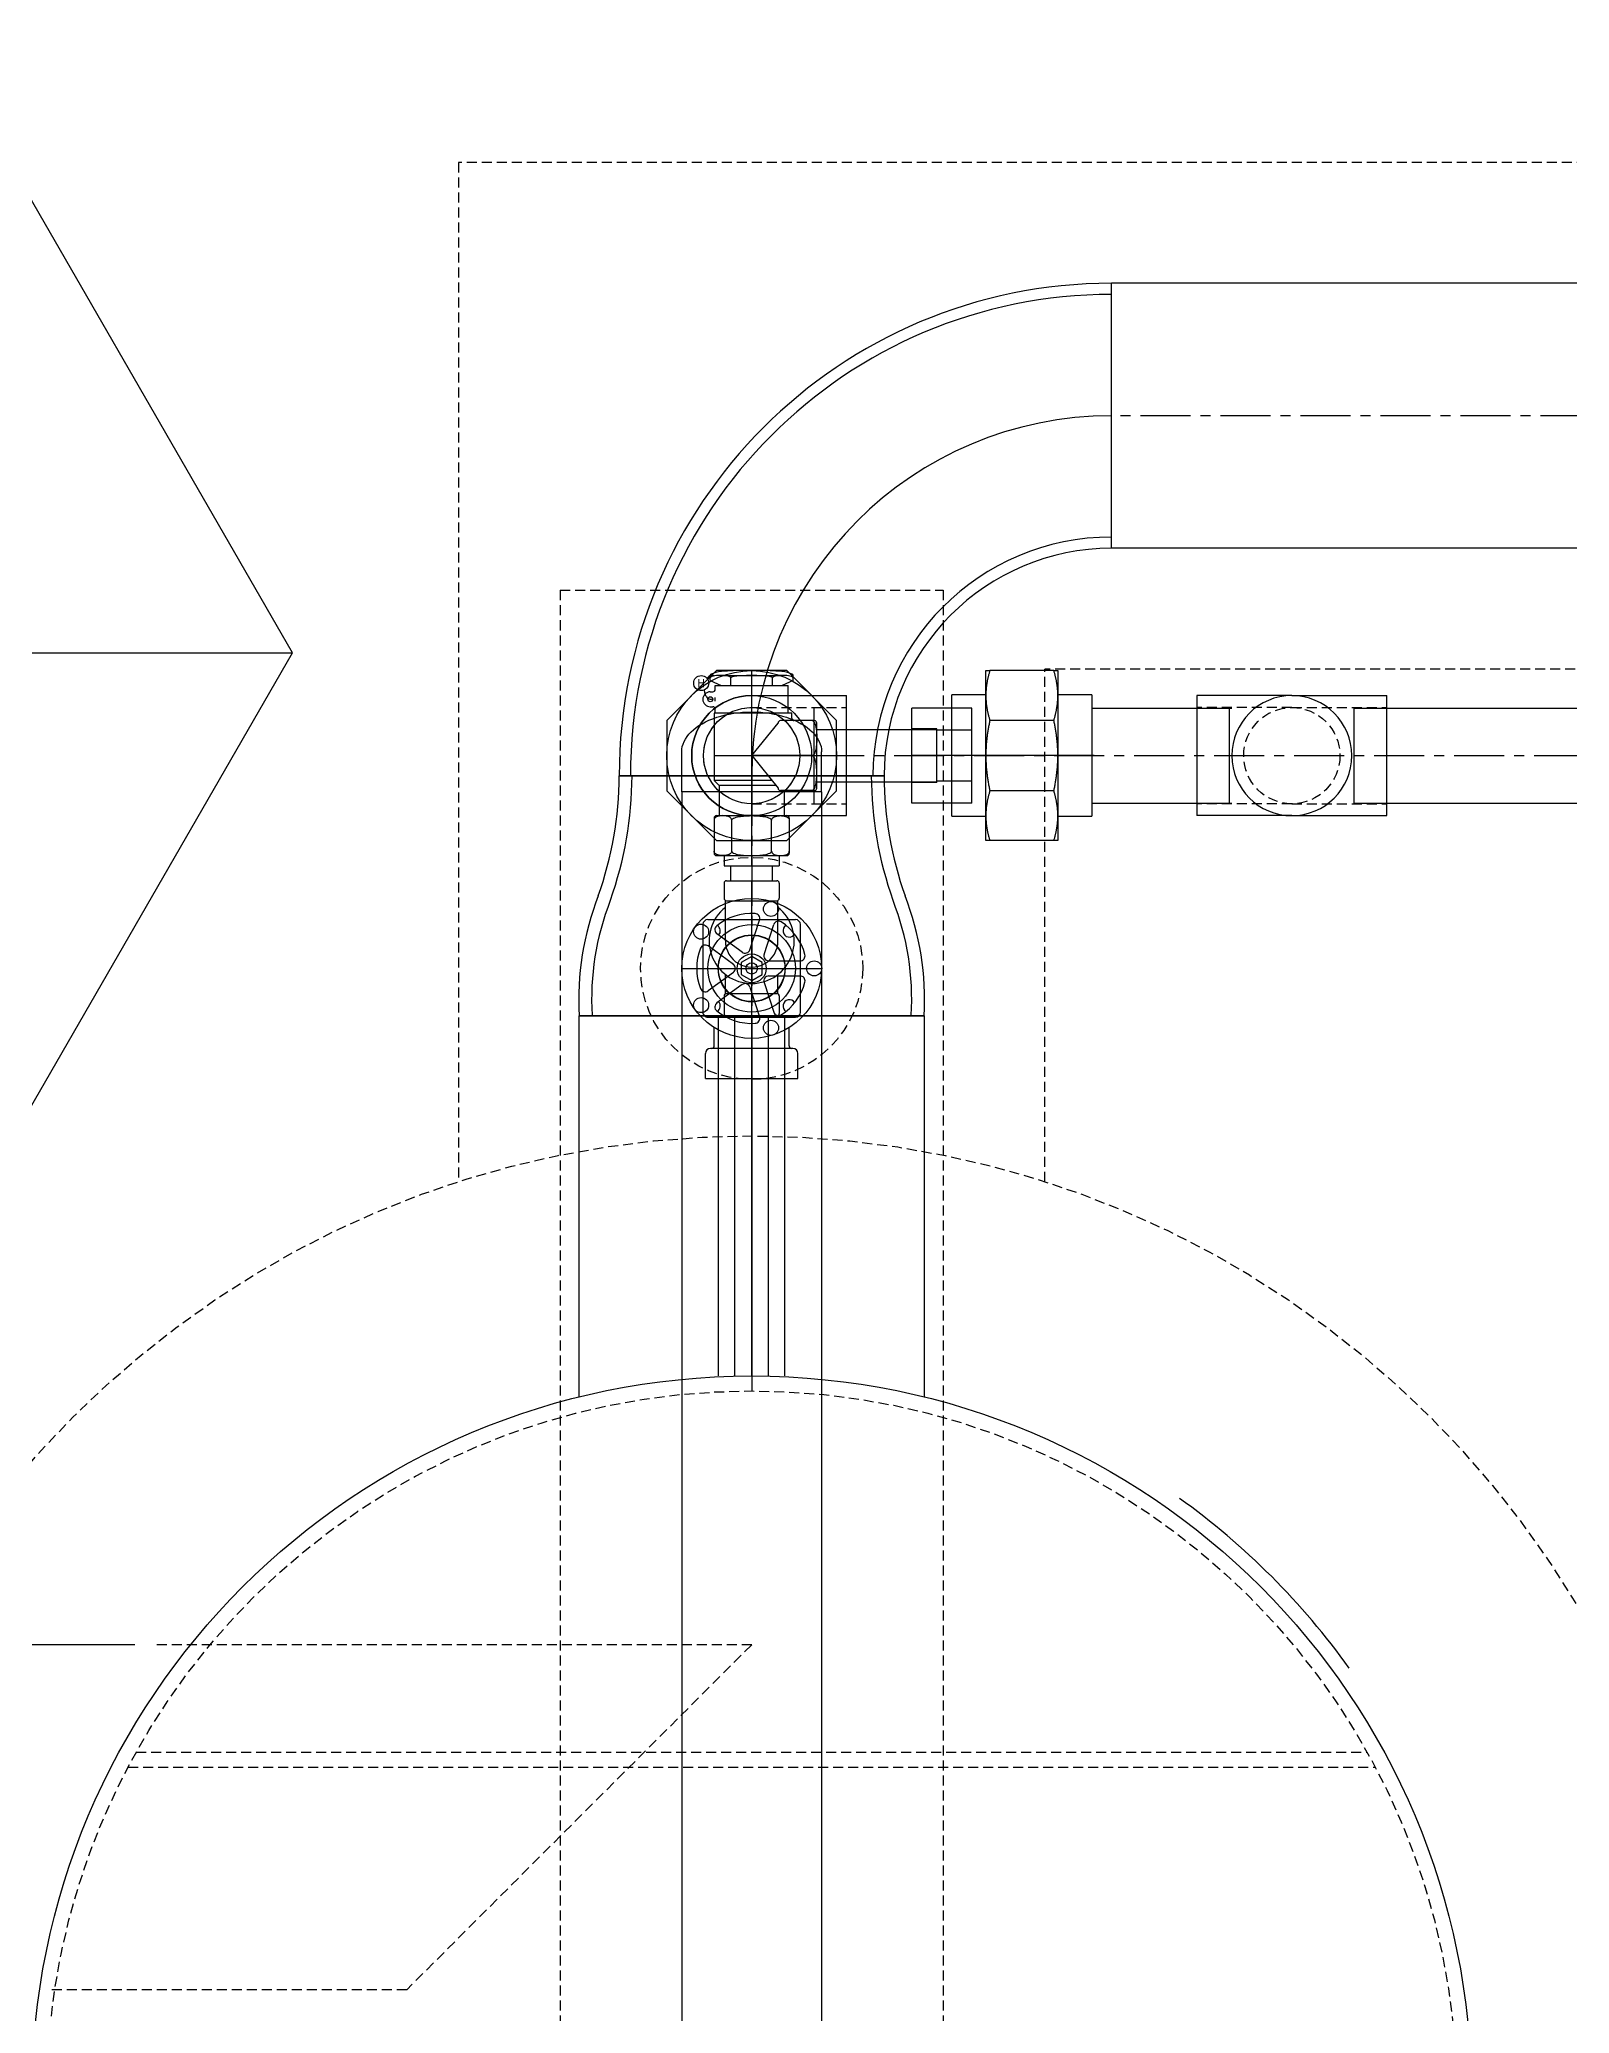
# Model space of a CAD drawing. Header units: inches. Extents: x -883 to 808, y -248 to 1051.
# Drawn here: x -531.92 to -493.66, y 314.76 to 364.1 of the extents above; entities that cross this region are included whole.
import ezdxf
from ezdxf.enums import TextEntityAlignment as Align

# ---------------------------------------------------------------- set-up
doc = ezdxf.new("R2010")
doc.units = ezdxf.units.IN
doc.header["$MEASUREMENT"] = 0
doc.linetypes.add('CENTER', pattern=[2, 1.25, -0.25, 0.25, -0.25])
doc.linetypes.add('HIDDEN', pattern=[0.375, 0.25, -0.125])
doc.layers.get('0').update_dxf_attribs({"linetype": 'CONTINUOUS'})
for name, color, linetype in [('EQUIPMENT - SURGE DRUM', 41, 'CONTINUOUS'), ('FLOAT COLUMN', 6, 'CONTINUOUS'), ('P-HTRS', 6, 'CONTINUOUS'), ('P-RV', 193, 'CONTINUOUS'), ('TEXT', 7, 'CONTINUOUS')]:
    doc.layers.add(name, color=color, linetype=linetype)
doc.styles.get("Standard").update_dxf_attribs({"font": 'simplex.shx', "width": 0.85})

# ---------------------------------------------------------------- blocks, each defined once
blk = doc.blocks.new('8X6 CONC REDUCER')
for p, q in [((-4.312, 0), (4.312, 0)), ((-3.312, -6), (3.312, -6))]:
    blk.add_line(p, q)
for centre, radius, start, end in [((2.771, -0.41), 7.095, 176.6833, 201.4052), ((2.771, -0.41), 6.773, 176.6833, 201.4052), ((-2.771, -0.41), 6.773, 338.5948, 3.3167), ((-2.771, -0.41), 7.095, 338.5948, 3.3167), ((-12.337, -6.026), 9.346, 0.1658, 19.593), ((12.337, -6.026), 9.346, 160.407, 179.8342), ((-12.337, -6.026), 9.024, 0.1658, 19.593), ((12.337, -6.026), 9.024, 160.407, 179.8342)]:
    blk.add_arc(centre, radius, start, end)
blk = doc.blocks.new('6 90 ELL')
for p, q in [((9, 5.6875), (9, 12.3125)), ((-3.3125, 0), (3.3125, 0))]:
    blk.add_line(p, q)
for radius in [12.3125, 12.0325, 9, 5.9675, 5.6875]:
    blk.add_arc((9, 0), radius, 90, 180)
blk = doc.blocks.new('A$C6d6386da')
for p, q in [((1.75, 0), (1.75, 3.5)), ((1.116, 2.97), (0.655, 2.97)), ((1.562, 2.97), (1.116, 2.97)), ((1.938, 2.97), (1.562, 2.97)), ((2.384, 2.97), (1.938, 2.97)), ((2.845, 2.97), (2.384, 2.97)), ((0.53, 1.949), (0.53, 2.845)), ((1.562, 2.18), (1.562, 2.96)), ((1.937, 2.18), (1.937, 2.96)), ((2.97, 1.949), (2.97, 2.845)), ((3.688, 2.685), (3.229, 2.685)), ((3.75, 2.78), (3.75, 0.72)), ((4.5, 2.905), (3.875, 2.905)), ((4.5, 0.595), (4.5, 2.905)), ((1.399, 2.061), (0.657, 2.302)), ((1.6, 2.011), (1.449, 1.75)), ((1.9, 2.011), (1.6, 2.011)), ((2.051, 1.75), (1.9, 2.011)), ((2.101, 2.061), (2.843, 2.302)), ((4.5, 1.75), (0, 1.75)), ((0.53, 1.116), (0.53, 1.949)), ((1.283, 1.705), (0.541, 1.946)), ((1.345, 1.512), (0.887, 0.881)), ((1.449, 1.75), (1.6, 1.489)), ((1.6, 1.489), (1.9, 1.489)), ((1.9, 1.489), (2.051, 1.75)), ((2.155, 1.512), (2.613, 0.881)), ((2.217, 1.705), (2.959, 1.946)), ((2.97, 1.116), (2.97, 1.949)), ((0.53, 0.655), (0.53, 1.116)), ((1.649, 1.292), (1.19, 0.661)), ((1.851, 1.292), (2.31, 0.661)), ((2.97, 0.655), (2.97, 1.116)), ((0.655, 0.53), (1.18, 0.53)), ((1.18, 0.53), (2.32, 0.53)), ((2.32, 0.53), (2.845, 0.53)), ((3.688, 0.815), (3.229, 0.815)), ((4.5, 0.595), (3.875, 0.595))]:
    blk.add_line(p, q)
for centre, radius in [((1.75, 1.75), 1.75), ((1.75, 3.313), 0.188), ((0.264, 2.233), 0.188), ((1.75, 1.75), 0.362), ((3.236, 2.233), 0.188), ((1.75, 1.75), 0.142), ((0.832, 0.486), 0.188), ((2.668, 0.486), 0.188)]:
    blk.add_circle(centre, radius)
for centre, radius, start, end in [((0.655, 2.845), 0.125, 90, 180), ((1.75, 1.75), 1.375, 104.4775, 147.5225), ((1.437, 2.96), 0.125, 0, 104.4775), ((2.062, 2.96), 0.125, 75.5225, 180), ((1.75, 1.75), 1.375, 32.4775, 75.5225), ((2.845, 2.845), 0.125, 360, 90), ((0.695, 2.421), 0.125, 147.5225, 252), ((0.811, 2.689), 0.156, 210.524, 59.476), ((2.689, 2.689), 0.156, 120.524, 329.476), ((2.805, 2.421), 0.125, 288, 32.4775), ((3.688, 2.748), 0.0625, 270, 0), ((3.875, 2.78), 0.125, 90, 180), ((1.437, 2.18), 0.125, 252, 0), ((2.062, 2.18), 0.125, 180, 288), ((1.75, 1.75), 1.375, 176.4775, 219.5225), ((0.502, 1.827), 0.125, 72, 176.4775), ((1.244, 1.586), 0.125, 324, 72), ((2.256, 1.586), 0.125, 108, 216), ((1.75, 1.75), 1.375, 320.4775, 3.5225), ((2.998, 1.827), 0.125, 3.5225, 108), ((1.75, 1.218), 0.125, 36, 144), ((0.655, 0.655), 0.125, 180, 270), ((0.811, 0.811), 0.156, 46.5789, 149.476), ((0.786, 0.955), 0.125, 219.5225, 324), ((1.291, 0.587), 0.125, 144, 248.4775), ((2.209, 0.587), 0.125, 291.5225, 36), ((2.689, 0.811), 0.156, 30.524, 133.4211), ((2.714, 0.955), 0.125, 216, 320.4775), ((2.845, 0.655), 0.125, 270, 360), ((3.688, 0.753), 0.0625, 0, 90), ((3.875, 0.72), 0.125, 180, 270), ((1.75, 1.75), 1.375, 248.4775, 291.5225)]:
    blk.add_arc(centre, radius, start, end)
blk = doc.blocks.new('2 UNION - SIDE VIEW')
for p, q in [((-0.9, 2.125), (-0.9, 1.503)), ((-0.799, 2.125), (-0.9, 2.125)), ((-0.844, 1.962), (-0.84, 1.98)), ((-0.84, 1.98), (-0.835, 1.998)), ((-0.835, 1.998), (-0.83, 2.016)), ((-0.83, 2.016), (-0.826, 2.034)), ((-0.826, 2.034), (-0.821, 2.052)), ((-0.821, 2.052), (-0.815, 2.07)), ((-0.815, 2.07), (-0.81, 2.088)), ((-0.81, 2.088), (-0.805, 2.107)), ((-0.805, 2.107), (-0.799, 2.125)), ((0.799, 2.125), (-0.799, 2.125)), ((0.799, 2.125), (0.805, 2.107)), ((0.9, 2.125), (0.799, 2.125)), ((0.805, 2.107), (0.81, 2.088)), ((0.81, 2.088), (0.815, 2.07)), ((0.815, 2.07), (0.821, 2.052)), ((0.821, 2.052), (0.826, 2.034)), ((0.826, 2.034), (0.83, 2.016)), ((0.83, 2.016), (0.835, 1.998)), ((0.835, 1.998), (0.84, 1.98)), ((0.84, 1.98), (0.844, 1.962)), ((0.9, 1.503), (0.9, 2.125)), ((-1.75, 1.516), (-1.75, -1.516)), ((-1.75, 1.516), (-0.9, 1.516)), ((-0.9, 1.538), (-0.899, 1.556)), ((-0.9, 1.52), (-0.9, 1.538)), ((-0.9, 1.503), (-0.9, 1.52)), ((-0.9, 1.503), (-0.9, 0)), ((-0.9, 1.485), (-0.9, 1.503)), ((-0.9, 1.467), (-0.9, 1.485)), ((-0.899, 1.574), (-0.898, 1.592)), ((-0.899, 1.556), (-0.899, 1.574)), ((-0.898, 1.592), (-0.897, 1.609)), ((-0.897, 1.609), (-0.896, 1.627)), ((-0.896, 1.627), (-0.895, 1.645)), ((-0.895, 1.645), (-0.893, 1.662)), ((-0.893, 1.662), (-0.891, 1.68)), ((-0.891, 1.68), (-0.89, 1.698)), ((-0.89, 1.698), (-0.888, 1.715)), ((-0.888, 1.715), (-0.886, 1.733)), ((-0.886, 1.733), (-0.883, 1.75)), ((-0.883, 1.75), (-0.881, 1.768)), ((-0.881, 1.768), (-0.878, 1.785)), ((-0.878, 1.785), (-0.876, 1.803)), ((-0.876, 1.803), (-0.873, 1.821)), ((-0.873, 1.821), (-0.87, 1.838)), ((-0.87, 1.838), (-0.867, 1.856)), ((-0.867, 1.856), (-0.863, 1.874)), ((-0.863, 1.874), (-0.86, 1.891)), ((-0.86, 1.891), (-0.856, 1.909)), ((-0.856, 1.909), (-0.852, 1.927)), ((-0.852, 1.927), (-0.848, 1.945)), ((-0.848, 1.945), (-0.844, 1.962)), ((0.844, 1.962), (0.848, 1.945)), ((0.848, 1.945), (0.852, 1.927)), ((0.852, 1.927), (0.856, 1.909)), ((0.856, 1.909), (0.86, 1.891)), ((0.86, 1.891), (0.863, 1.874)), ((0.863, 1.874), (0.867, 1.856)), ((0.867, 1.856), (0.87, 1.838)), ((0.87, 1.838), (0.873, 1.821)), ((0.873, 1.821), (0.876, 1.803)), ((0.876, 1.803), (0.878, 1.785)), ((0.878, 1.785), (0.881, 1.768)), ((0.881, 1.768), (0.883, 1.75)), ((0.883, 1.75), (0.886, 1.733)), ((0.886, 1.733), (0.888, 1.715)), ((0.888, 1.715), (0.89, 1.698)), ((0.89, 1.698), (0.891, 1.68)), ((0.891, 1.68), (0.893, 1.662)), ((0.893, 1.662), (0.895, 1.645)), ((0.895, 1.645), (0.896, 1.627)), ((0.896, 1.627), (0.897, 1.609)), ((0.897, 1.609), (0.898, 1.592)), ((0.898, 1.592), (0.899, 1.574)), ((0.899, 1.574), (0.899, 1.556)), ((0.899, 1.556), (0.9, 1.538)), ((0.9, 1.538), (0.9, 1.52)), ((0.9, 1.52), (0.9, 1.503)), ((0.9, 1.516), (1.75, 1.516)), ((0.9, 1.503), (0.9, 1.485)), ((0.9, 0), (0.9, 1.503)), ((0.9, 1.485), (0.9, 1.467)), ((1.75, -1.516), (1.75, 1.516)), ((-0.899, 1.449), (-0.9, 1.467)), ((-0.899, 1.431), (-0.899, 1.449)), ((-0.898, 1.414), (-0.899, 1.431)), ((-0.897, 1.396), (-0.898, 1.414)), ((-0.896, 1.378), (-0.897, 1.396)), ((-0.895, 1.361), (-0.896, 1.378)), ((-0.893, 1.343), (-0.895, 1.361)), ((-0.891, 1.325), (-0.893, 1.343)), ((-0.89, 1.308), (-0.891, 1.325)), ((-0.888, 1.29), (-0.89, 1.308)), ((-0.886, 1.272), (-0.888, 1.29)), ((-0.883, 1.255), (-0.886, 1.272)), ((-0.881, 1.237), (-0.883, 1.255)), ((-0.878, 1.22), (-0.881, 1.237)), ((-0.876, 1.202), (-0.878, 1.22)), ((-0.873, 1.185), (-0.876, 1.202)), ((-0.87, 1.167), (-0.873, 1.185)), ((-0.867, 1.149), (-0.87, 1.167)), ((-0.863, 1.132), (-0.867, 1.149)), ((-0.86, 1.114), (-0.863, 1.132)), ((-0.856, 1.096), (-0.86, 1.114)), ((-0.852, 1.078), (-0.856, 1.096)), ((-0.848, 1.061), (-0.852, 1.078)), ((-0.844, 1.043), (-0.848, 1.061)), ((-0.84, 1.025), (-0.844, 1.043)), ((-0.835, 1.007), (-0.84, 1.025)), ((-0.83, 0.989), (-0.835, 1.007)), ((-0.826, 0.971), (-0.83, 0.989)), ((0.83, 0.989), (0.826, 0.971)), ((0.835, 1.007), (0.83, 0.989)), ((0.84, 1.025), (0.835, 1.007)), ((0.844, 1.043), (0.84, 1.025)), ((0.848, 1.061), (0.844, 1.043)), ((0.852, 1.078), (0.848, 1.061)), ((0.856, 1.096), (0.852, 1.078)), ((0.86, 1.114), (0.856, 1.096)), ((0.863, 1.132), (0.86, 1.114)), ((0.867, 1.149), (0.863, 1.132)), ((0.87, 1.167), (0.867, 1.149)), ((0.873, 1.185), (0.87, 1.167)), ((0.876, 1.202), (0.873, 1.185)), ((0.878, 1.22), (0.876, 1.202)), ((0.881, 1.237), (0.878, 1.22)), ((0.883, 1.255), (0.881, 1.237)), ((0.886, 1.272), (0.883, 1.255)), ((0.888, 1.29), (0.886, 1.272)), ((0.89, 1.308), (0.888, 1.29)), ((0.891, 1.325), (0.89, 1.308)), ((0.893, 1.343), (0.891, 1.325)), ((0.895, 1.361), (0.893, 1.343)), ((0.896, 1.378), (0.895, 1.361)), ((0.897, 1.396), (0.896, 1.378)), ((0.898, 1.414), (0.897, 1.396)), ((0.899, 1.431), (0.898, 1.414)), ((0.9, 1.467), (0.899, 1.449)), ((0.899, 1.449), (0.899, 1.431)), ((-0.87, 0.475), (-0.867, 0.5)), ((-0.867, 0.5), (-0.863, 0.525)), ((-0.863, 0.525), (-0.86, 0.55)), ((-0.86, 0.55), (-0.856, 0.575)), ((-0.856, 0.575), (-0.852, 0.6)), ((-0.852, 0.6), (-0.848, 0.625)), ((-0.848, 0.625), (-0.844, 0.65)), ((-0.844, 0.65), (-0.84, 0.675)), ((-0.84, 0.675), (-0.835, 0.701)), ((-0.835, 0.701), (-0.83, 0.726)), ((-0.83, 0.726), (-0.826, 0.752)), ((-0.821, 0.953), (-0.826, 0.971)), ((-0.826, 0.752), (-0.821, 0.777)), ((-0.815, 0.935), (-0.821, 0.953)), ((-0.821, 0.777), (-0.815, 0.803)), ((-0.81, 0.917), (-0.815, 0.935)), ((-0.815, 0.803), (-0.81, 0.829)), ((-0.805, 0.899), (-0.81, 0.917)), ((-0.81, 0.829), (-0.805, 0.854)), ((-0.799, 0.88), (-0.805, 0.899)), ((-0.805, 0.854), (-0.799, 0.88)), ((0.799, 0.88), (-0.799, 0.88)), ((0.805, 0.899), (0.799, 0.88)), ((0.799, 0.88), (0.805, 0.854)), ((0.81, 0.917), (0.805, 0.899)), ((0.805, 0.854), (0.81, 0.829)), ((0.815, 0.935), (0.81, 0.917)), ((0.81, 0.829), (0.815, 0.803)), ((0.821, 0.953), (0.815, 0.935)), ((0.815, 0.803), (0.821, 0.777)), ((0.826, 0.971), (0.821, 0.953)), ((0.821, 0.777), (0.826, 0.752)), ((0.826, 0.752), (0.83, 0.726)), ((0.83, 0.726), (0.835, 0.701)), ((0.835, 0.701), (0.84, 0.675)), ((0.84, 0.675), (0.844, 0.65)), ((0.844, 0.65), (0.848, 0.625)), ((0.848, 0.625), (0.852, 0.6)), ((0.852, 0.6), (0.856, 0.575)), ((0.856, 0.575), (0.86, 0.55)), ((0.86, 0.55), (0.863, 0.525)), ((0.863, 0.525), (0.867, 0.5)), ((0.867, 0.5), (0.87, 0.475)), ((1.812, 0), (-1.812, 0)), ((-0.9, 0.051), (-0.899, 0.076)), ((-0.9, 0.025), (-0.9, 0.051)), ((-0.9, 0), (-0.9, 0.025)), ((-0.9, 0), (-0.9, -1.503)), ((-0.9, -0.025), (-0.9, 0)), ((-0.899, 0.101), (-0.898, 0.126)), ((-0.899, 0.076), (-0.899, 0.101)), ((-0.898, 0.126), (-0.897, 0.151)), ((-0.897, 0.151), (-0.896, 0.176)), ((-0.896, 0.176), (-0.895, 0.201)), ((-0.895, 0.201), (-0.893, 0.226)), ((-0.893, 0.226), (-0.891, 0.251)), ((-0.891, 0.251), (-0.89, 0.276)), ((-0.89, 0.276), (-0.888, 0.301)), ((-0.888, 0.301), (-0.886, 0.325)), ((-0.886, 0.325), (-0.883, 0.35)), ((-0.883, 0.35), (-0.881, 0.375)), ((-0.881, 0.375), (-0.878, 0.4)), ((-0.878, 0.4), (-0.876, 0.425)), ((-0.876, 0.425), (-0.873, 0.45)), ((-0.873, 0.45), (-0.87, 0.475)), ((0.87, 0.475), (0.873, 0.45)), ((0.873, 0.45), (0.876, 0.425)), ((0.876, 0.425), (0.878, 0.4)), ((0.878, 0.4), (0.881, 0.375)), ((0.881, 0.375), (0.883, 0.35)), ((0.883, 0.35), (0.886, 0.325)), ((0.886, 0.325), (0.888, 0.301)), ((0.888, 0.301), (0.89, 0.276)), ((0.89, 0.276), (0.891, 0.251)), ((0.891, 0.251), (0.893, 0.226)), ((0.893, 0.226), (0.895, 0.201)), ((0.895, 0.201), (0.896, 0.176)), ((0.896, 0.176), (0.897, 0.151)), ((0.897, 0.151), (0.898, 0.126)), ((0.898, 0.126), (0.899, 0.101)), ((0.899, 0.101), (0.899, 0.076)), ((0.899, 0.076), (0.9, 0.051)), ((0.9, 0.051), (0.9, 0.025)), ((0.9, 0.025), (0.9, 0)), ((0.9, 0), (0.9, -0.025)), ((0.9, -1.503), (0.9, 0)), ((-0.9, -0.051), (-0.9, -0.025)), ((-0.899, -0.076), (-0.9, -0.051)), ((-0.899, -0.101), (-0.899, -0.076)), ((-0.898, -0.126), (-0.899, -0.101)), ((-0.897, -0.151), (-0.898, -0.126)), ((-0.896, -0.176), (-0.897, -0.151)), ((-0.895, -0.201), (-0.896, -0.176)), ((-0.893, -0.226), (-0.895, -0.201)), ((-0.891, -0.251), (-0.893, -0.226)), ((-0.89, -0.276), (-0.891, -0.251)), ((-0.888, -0.301), (-0.89, -0.276)), ((-0.886, -0.325), (-0.888, -0.301)), ((-0.883, -0.35), (-0.886, -0.325)), ((-0.881, -0.375), (-0.883, -0.35)), ((-0.878, -0.4), (-0.881, -0.375)), ((-0.876, -0.425), (-0.878, -0.4)), ((-0.873, -0.45), (-0.876, -0.425)), ((-0.87, -0.475), (-0.873, -0.45)), ((-0.867, -0.5), (-0.87, -0.475)), ((0.87, -0.475), (0.867, -0.5)), ((0.873, -0.45), (0.87, -0.475)), ((0.876, -0.425), (0.873, -0.45)), ((0.878, -0.4), (0.876, -0.425)), ((0.881, -0.375), (0.878, -0.4)), ((0.883, -0.35), (0.881, -0.375)), ((0.886, -0.325), (0.883, -0.35)), ((0.888, -0.301), (0.886, -0.325)), ((0.89, -0.276), (0.888, -0.301)), ((0.891, -0.251), (0.89, -0.276)), ((0.893, -0.226), (0.891, -0.251)), ((0.895, -0.201), (0.893, -0.226)), ((0.896, -0.176), (0.895, -0.201)), ((0.897, -0.151), (0.896, -0.176)), ((0.898, -0.126), (0.897, -0.151)), ((0.899, -0.101), (0.898, -0.126)), ((0.9, -0.051), (0.899, -0.076)), ((0.899, -0.076), (0.899, -0.101)), ((0.9, -0.025), (0.9, -0.051)), ((-0.863, -0.525), (-0.867, -0.5)), ((-0.86, -0.55), (-0.863, -0.525)), ((-0.856, -0.575), (-0.86, -0.55)), ((-0.852, -0.6), (-0.856, -0.575)), ((-0.848, -0.625), (-0.852, -0.6)), ((-0.844, -0.65), (-0.848, -0.625)), ((-0.84, -0.675), (-0.844, -0.65)), ((-0.835, -0.701), (-0.84, -0.675)), ((-0.83, -0.726), (-0.835, -0.701)), ((-0.826, -0.752), (-0.83, -0.726)), ((-0.83, -0.989), (-0.826, -0.971)), ((-0.821, -0.777), (-0.826, -0.752)), ((-0.826, -0.971), (-0.821, -0.953)), ((-0.815, -0.803), (-0.821, -0.777)), ((-0.821, -0.953), (-0.815, -0.935)), ((-0.81, -0.829), (-0.815, -0.803)), ((-0.815, -0.935), (-0.81, -0.917)), ((-0.805, -0.854), (-0.81, -0.829)), ((-0.81, -0.917), (-0.805, -0.899)), ((-0.799, -0.88), (-0.805, -0.854)), ((-0.805, -0.899), (-0.799, -0.88)), ((0.799, -0.88), (-0.799, -0.88)), ((0.805, -0.854), (0.799, -0.88)), ((0.799, -0.88), (0.805, -0.899)), ((0.81, -0.829), (0.805, -0.854)), ((0.805, -0.899), (0.81, -0.917)), ((0.815, -0.803), (0.81, -0.829)), ((0.81, -0.917), (0.815, -0.935)), ((0.821, -0.777), (0.815, -0.803)), ((0.815, -0.935), (0.821, -0.953)), ((0.826, -0.752), (0.821, -0.777)), ((0.821, -0.953), (0.826, -0.971)), ((0.83, -0.726), (0.826, -0.752)), ((0.826, -0.971), (0.83, -0.989)), ((0.835, -0.701), (0.83, -0.726)), ((0.84, -0.675), (0.835, -0.701)), ((0.844, -0.65), (0.84, -0.675)), ((0.848, -0.625), (0.844, -0.65)), ((0.852, -0.6), (0.848, -0.625)), ((0.856, -0.575), (0.852, -0.6)), ((0.86, -0.55), (0.856, -0.575)), ((0.863, -0.525), (0.86, -0.55)), ((0.867, -0.5), (0.863, -0.525)), ((-0.9, -1.467), (-0.899, -1.449)), ((-0.9, -1.485), (-0.9, -1.467)), ((-0.899, -1.431), (-0.898, -1.414)), ((-0.899, -1.449), (-0.899, -1.431)), ((-0.898, -1.414), (-0.897, -1.396)), ((-0.897, -1.396), (-0.896, -1.378)), ((-0.896, -1.378), (-0.895, -1.361)), ((-0.895, -1.361), (-0.893, -1.343)), ((-0.893, -1.343), (-0.891, -1.325)), ((-0.891, -1.325), (-0.89, -1.308)), ((-0.89, -1.308), (-0.888, -1.29)), ((-0.888, -1.29), (-0.886, -1.272)), ((-0.886, -1.272), (-0.883, -1.255)), ((-0.883, -1.255), (-0.881, -1.237)), ((-0.881, -1.237), (-0.878, -1.22)), ((-0.878, -1.22), (-0.876, -1.202)), ((-0.876, -1.202), (-0.873, -1.185)), ((-0.873, -1.185), (-0.87, -1.167)), ((-0.87, -1.167), (-0.867, -1.149)), ((-0.867, -1.149), (-0.863, -1.132)), ((-0.863, -1.132), (-0.86, -1.114)), ((-0.86, -1.114), (-0.856, -1.096)), ((-0.856, -1.096), (-0.852, -1.078)), ((-0.852, -1.078), (-0.848, -1.061)), ((-0.848, -1.061), (-0.844, -1.043)), ((-0.844, -1.043), (-0.84, -1.025)), ((-0.84, -1.025), (-0.835, -1.007)), ((-0.835, -1.007), (-0.83, -0.989)), ((0.83, -0.989), (0.835, -1.007)), ((0.835, -1.007), (0.84, -1.025)), ((0.84, -1.025), (0.844, -1.043)), ((0.844, -1.043), (0.848, -1.061)), ((0.848, -1.061), (0.852, -1.078)), ((0.852, -1.078), (0.856, -1.096)), ((0.856, -1.096), (0.86, -1.114)), ((0.86, -1.114), (0.863, -1.132)), ((0.863, -1.132), (0.867, -1.149)), ((0.867, -1.149), (0.87, -1.167)), ((0.87, -1.167), (0.873, -1.185)), ((0.873, -1.185), (0.876, -1.202)), ((0.876, -1.202), (0.878, -1.22)), ((0.878, -1.22), (0.881, -1.237)), ((0.881, -1.237), (0.883, -1.255)), ((0.883, -1.255), (0.886, -1.272)), ((0.886, -1.272), (0.888, -1.29)), ((0.888, -1.29), (0.89, -1.308)), ((0.89, -1.308), (0.891, -1.325)), ((0.891, -1.325), (0.893, -1.343)), ((0.893, -1.343), (0.895, -1.361)), ((0.895, -1.361), (0.896, -1.378)), ((0.896, -1.378), (0.897, -1.396)), ((0.897, -1.396), (0.898, -1.414)), ((0.898, -1.414), (0.899, -1.431)), ((0.899, -1.431), (0.899, -1.449)), ((0.899, -1.449), (0.9, -1.467)), ((0.9, -1.467), (0.9, -1.485)), ((-0.9, -1.516), (-1.75, -1.516)), ((-0.9, -1.503), (-0.9, -1.485)), ((-0.9, -1.503), (-0.9, -2.125)), ((-0.9, -1.52), (-0.9, -1.503)), ((-0.9, -1.538), (-0.9, -1.52)), ((-0.899, -1.556), (-0.9, -1.538)), ((-0.899, -1.574), (-0.899, -1.556)), ((-0.898, -1.592), (-0.899, -1.574)), ((-0.897, -1.609), (-0.898, -1.592)), ((-0.896, -1.627), (-0.897, -1.609)), ((-0.895, -1.645), (-0.896, -1.627)), ((-0.893, -1.662), (-0.895, -1.645)), ((-0.891, -1.68), (-0.893, -1.662)), ((-0.89, -1.698), (-0.891, -1.68)), ((-0.888, -1.715), (-0.89, -1.698)), ((-0.886, -1.733), (-0.888, -1.715)), ((-0.883, -1.75), (-0.886, -1.733)), ((-0.881, -1.768), (-0.883, -1.75)), ((-0.878, -1.785), (-0.881, -1.768)), ((-0.876, -1.803), (-0.878, -1.785)), ((-0.873, -1.821), (-0.876, -1.803)), ((-0.87, -1.838), (-0.873, -1.821)), ((-0.867, -1.856), (-0.87, -1.838)), ((-0.863, -1.874), (-0.867, -1.856)), ((-0.86, -1.891), (-0.863, -1.874)), ((-0.856, -1.909), (-0.86, -1.891)), ((-0.852, -1.927), (-0.856, -1.909)), ((-0.848, -1.945), (-0.852, -1.927)), ((-0.844, -1.962), (-0.848, -1.945)), ((-0.84, -1.98), (-0.844, -1.962)), ((0.844, -1.962), (0.84, -1.98)), ((0.848, -1.945), (0.844, -1.962)), ((0.852, -1.927), (0.848, -1.945)), ((0.856, -1.909), (0.852, -1.927)), ((0.86, -1.891), (0.856, -1.909)), ((0.863, -1.874), (0.86, -1.891)), ((0.867, -1.856), (0.863, -1.874)), ((0.87, -1.838), (0.867, -1.856)), ((0.873, -1.821), (0.87, -1.838)), ((0.876, -1.803), (0.873, -1.821)), ((0.878, -1.785), (0.876, -1.803)), ((0.881, -1.768), (0.878, -1.785)), ((0.883, -1.75), (0.881, -1.768)), ((0.886, -1.733), (0.883, -1.75)), ((0.888, -1.715), (0.886, -1.733)), ((0.89, -1.698), (0.888, -1.715)), ((0.891, -1.68), (0.89, -1.698)), ((0.893, -1.662), (0.891, -1.68)), ((0.895, -1.645), (0.893, -1.662)), ((0.896, -1.627), (0.895, -1.645)), ((0.897, -1.609), (0.896, -1.627)), ((0.898, -1.592), (0.897, -1.609)), ((0.899, -1.574), (0.898, -1.592)), ((0.9, -1.538), (0.899, -1.556)), ((0.899, -1.556), (0.899, -1.574)), ((0.9, -1.485), (0.9, -1.503)), ((0.9, -1.503), (0.9, -1.52)), ((0.9, -2.125), (0.9, -1.503)), ((1.75, -1.516), (0.9, -1.516)), ((0.9, -1.52), (0.9, -1.538)), ((-0.9, -2.125), (-0.799, -2.125)), ((-0.835, -1.998), (-0.84, -1.98)), ((-0.83, -2.016), (-0.835, -1.998)), ((-0.826, -2.034), (-0.83, -2.016)), ((-0.821, -2.052), (-0.826, -2.034)), ((-0.815, -2.07), (-0.821, -2.052)), ((-0.81, -2.088), (-0.815, -2.07)), ((-0.805, -2.107), (-0.81, -2.088)), ((-0.799, -2.125), (-0.805, -2.107)), ((0.799, -2.125), (-0.799, -2.125)), ((0.805, -2.107), (0.799, -2.125)), ((0.799, -2.125), (0.9, -2.125)), ((0.81, -2.088), (0.805, -2.107)), ((0.815, -2.07), (0.81, -2.088)), ((0.821, -2.052), (0.815, -2.07)), ((0.826, -2.034), (0.821, -2.052)), ((0.83, -2.016), (0.826, -2.034)), ((0.835, -1.998), (0.83, -2.016)), ((0.84, -1.98), (0.835, -1.998))]:
    blk.add_line(p, q)
blk = doc.blocks.new('2 X 1 REDUCING INSERT')
for p, q in [((0, 1.1875), (1.5, 1.1875)), ((0, -1.1875), (0, 1.1875)), ((1.5, -1.1875), (1.5, 1.1875)), ((0, 0.639), (0.875, 0.639)), ((0.875, -0.668), (0.875, 0.668)), ((0.875, 0.668), (1.5, 0.668)), ((0, 0), (1.5, 0)), ((0, -0.639), (0.875, -0.639)), ((0.875, -0.668), (1.5, -0.668)), ((0, -1.1875), (1.5, -1.1875))]:
    blk.add_line(p, q)
blk = doc.blocks.new('2 90 ELL TOPVIEW')
for p, q in [((-1.5, 0), (-1.5, -2.375)), ((1.5, 0), (1.5, -2.375)), ((-1.1875, -1.5625), (1.1875, -1.5625)), ((-1.5, -2.375), (1.5, -2.375))]:
    blk.add_line(p, q)
at = {"linetype": 'HIDDEN'}
for p, q in [((-1.203, 0), (-1.203, -2.375)), ((1.203, 0), (1.203, -2.375))]:
    blk.add_line(p, q, dxfattribs=at)
blk.add_circle((0, 0), 1.203, dxfattribs=at)
blk.add_arc((0, 0), 1.5, 0, 180)
blk = doc.blocks.new('2 UNION - TOP VIEW')
at = {"flags": 128}
blk.add_lwpolyline([(-0.88, 2.125), (-2.125, 0.88), (-2.125, -0.88), (-0.88, -2.125), (0.88, -2.125), (2.125, -0.88), (2.125, 0.88), (0.88, 2.125)], close=True, dxfattribs=at)
for radius in [2.125, 1.5, 1.203]:
    blk.add_circle((0, 0), radius)

msp = doc.modelspace()

# ---------------------------------------------------------------- linework, layer by layer
at = {"layer": 'EQUIPMENT - SURGE DRUM'}
for p, q in [((-518.42279, 330.16937), (-518.42279, 339.69361)), ((-518.42279, 339.69361), (-509.79779, 339.69361)), ((-514.94029, 330.69361), (-514.94029, 339.69361)), ((-514.53029, 330.69361), (-514.53029, 339.69361)), ((-514.53029, 339.69361), (-513.69029, 339.69361)), ((-514.11029, 339.69361), (-514.11029, 330.31861)), ((-514.11029, 330.69361), (-514.11029, 339.69361)), ((-513.69029, 330.69361), (-513.69029, 339.69361)), ((-513.28029, 330.69361), (-513.28029, 339.69361)), ((-509.79779, 339.69361), (-509.79779, 330.16937)), ((-529.53128, 323.97762), (-539.70541, 323.97762))]:
    msp.add_line(p, q, dxfattribs=at)
at = {"layer": 'EQUIPMENT - SURGE DRUM', "linetype": 'HIDDEN'}
for p, q in [((-514.11029, 323.97762), (-529.09187, 323.97762)), ((-514.11029, 323.97762), (-522.73529, 315.35262)), ((-529.49666, 321.29012), (-498.72391, 321.29012)), ((-529.70026, 320.91512), (-498.52031, 320.91512)), ((-522.73529, 315.35262), (-531.72296, 315.35262))]:
    msp.add_line(p, q, dxfattribs=at)
at = {"layer": 'EQUIPMENT - SURGE DRUM', "color": 8, "linetype": 'HIDDEN'}
msp.add_circle((-514.11029, 312.69361), 24, dxfattribs=at)
at = {"layer": 'EQUIPMENT - SURGE DRUM'}
msp.add_circle((-514.11029, 312.69361), 18, dxfattribs=at)
at = {"layer": 'EQUIPMENT - SURGE DRUM', "linetype": 'HIDDEN'}
msp.add_circle((-514.11029, 312.69361), 17.625, dxfattribs=at)
at = {"layer": 'EQUIPMENT - SURGE DRUM'}
msp.add_arc((-514.11029, 312.69361), 18.375, 35.603523, 54.396477, dxfattribs=at)
at = {"layer": 'FLOAT COLUMN', "color": 8, "linetype": 'HIDDEN'}
for p, q in [((-518.90029, 350.33062), (-518.90029, 277.51836)), ((-518.90029, 350.33062), (-509.32029, 350.33062)), ((-509.32029, 350.33062), (-509.32029, 277.51836))]:
    msp.add_line(p, q, dxfattribs=at)
at = {"layer": 'FLOAT COLUMN'}
for p, q in [((-515.86029, 345.29062), (-515.86029, 346.29062)), ((-512.36029, 345.29062), (-512.36029, 346.29062)), ((-515.86029, 345.29062), (-515.86029, 282.51029)), ((-512.36029, 345.29062), (-515.86029, 345.29062)), ((-512.36029, 345.29062), (-512.36029, 282.51029))]:
    msp.add_line(p, q, dxfattribs=at)
at = {"layer": 'FLOAT COLUMN', "color": 8, "linetype": 'HIDDEN'}
msp.add_circle((-514.11029, 340.88111), 2.7775, dxfattribs=at)
at = {"layer": 'FLOAT COLUMN'}
for radius in [1.09375, 1.09375, 0.8375, 0.8375, 0.83]:
    msp.add_circle((-514.11029, 340.88111), radius, dxfattribs=at)
at = {"layer": 'FLOAT COLUMN', "extrusion": (0, 0, -1)}
msp.add_ellipse((-514.11029, 346.29062), major_axis=(1.75, 0), ratio=0.57142857, start_param=3.14159265, end_param=6.28318531, dxfattribs=at)
at = {"layer": 'P-HTRS', "color": 8, "linetype": 'HIDDEN'}
for p, q in [((-434.35417, 361.02611), (-521.44279, 361.02611)), ((-521.44279, 361.02611), (-521.44279, 335.54606)), ((-447.01917, 348.36111), (-506.77779, 348.36111)), ((-506.77779, 335.54606), (-506.77779, 348.36111))]:
    msp.add_line(p, q, dxfattribs=at)
at = {"layer": 'P-HTRS'}
for p, q in [((-449.13976, 358.00611), (-505.11029, 358.00611)), ((-449.13976, 351.38111), (-505.11029, 351.38111))]:
    msp.add_line(p, q, dxfattribs=at)
at = {"layer": 'P-HTRS', "color": 7, "linetype": 'CENTER'}
for p, q in [((-449.13976, 354.69361), (-505.11029, 354.69361)), ((-514.11029, 345.69361), (-514.11029, 339.69361))]:
    msp.add_line(p, q, dxfattribs=at)
at = {"layer": 'P-RV'}
for p, q in [((-515.14404, 348.07861), (-515.14404, 348.20361)), ((-515.14404, 348.07861), (-514.87657, 347.95361)), ((-515.01904, 347.95361), (-513.20154, 347.95361)), ((-515.01904, 347.85736), (-515.01904, 347.95361)), ((-514.89404, 348.20361), (-513.32654, 348.20361)), ((-514.62716, 347.95361), (-514.62716, 348.14372)), ((-514.11029, 343.44861), (-514.11029, 348.32861)), ((-513.59341, 347.95361), (-513.59341, 348.14372)), ((-513.07654, 348.07861), (-513.344, 347.95361)), ((-513.20154, 347.26111), (-513.20154, 347.95361)), ((-513.07654, 348.07861), (-513.07654, 348.20361)), ((-515.14404, 347.79486), (-515.08154, 347.79486)), ((-515.14404, 347.41986), (-515.08154, 347.41986)), ((-515.01904, 347.55923), (-515.01904, 347.65548)), ((-515.01904, 347.26111), (-515.01904, 347.35736)), ((-505.60529, 347.38611), (-502.10529, 347.38611)), ((-499.04279, 347.38611), (-449.27891, 347.38611)), ((-513.10779, 347.26111), (-515.05029, 347.26111)), ((-515.05029, 347.26111), (-515.05029, 345.57361)), ((-514.11029, 346.19861), (-513.45154, 347.01111)), ((-512.54279, 347.07361), (-513.38911, 347.07361)), ((-513.10779, 347.13611), (-513.10779, 347.26111)), ((-512.48029, 345.38611), (-512.48029, 347.01111)), ((-512.48029, 346.85611), (-509.48029, 346.85611)), ((-512.48029, 345.54111), (-512.48029, 346.85611)), ((-515.05029, 346.19861), (-512.48029, 346.19861)), ((-512.5935, 346.19861), (-514.11029, 346.19861)), ((-514.11029, 346.19861), (-513.45154, 345.38611)), ((-513.60355, 345.57361), (-515.05029, 345.57361)), ((-514.92529, 345.44861), (-515.05029, 345.57361)), ((-513.50221, 345.44861), (-514.92529, 345.44861)), ((-514.92529, 345.44861), (-514.92529, 344.69861)), ((-512.48029, 345.54111), (-509.48029, 345.54111)), ((-512.54279, 345.32361), (-513.38904, 345.32361)), ((-513.29529, 345.32361), (-513.29529, 344.69861)), ((-505.60529, 345.01111), (-502.10529, 345.01111)), ((-499.04279, 345.01111), (-449.27891, 345.01111)), ((-515.05029, 344.63611), (-515.05029, 343.76111)), ((-514.98779, 344.69861), (-513.23279, 344.69861)), ((-514.61029, 343.80858), (-514.61029, 344.58861)), ((-513.61029, 343.80861), (-513.61029, 344.58861)), ((-513.17029, 344.63611), (-513.17029, 343.76111)), ((-514.98779, 343.69861), (-513.23279, 343.69861)), ((-514.80029, 343.69861), (-514.80029, 343.44861)), ((-514.80029, 343.44861), (-513.42029, 343.44861)), ((-514.63529, 343.07376), (-514.63529, 343.44876)), ((-513.58529, 343.07314), (-513.58529, 343.44814)), ((-513.42029, 343.69861), (-513.42029, 343.44861)), ((-514.80029, 343.01111), (-514.80029, 342.63611)), ((-514.73779, 343.07361), (-513.48279, 343.07361)), ((-514.11029, 339.69361), (-514.11029, 343.07361)), ((-513.42029, 343.01111), (-513.42029, 342.63611)), ((-514.76779, 341.56901), (-514.76779, 342.57361)), ((-514.73779, 342.57361), (-513.48279, 342.57361)), ((-513.45279, 341.56901), (-513.45279, 342.57361)), ((-514.76779, 340.25361), (-514.76779, 340.7308)), ((-513.45279, 340.25361), (-513.45279, 340.7308)), ((-514.80029, 340.19111), (-514.80029, 339.75611)), ((-514.73779, 340.25361), (-513.48279, 340.25361)), ((-513.42029, 340.19111), (-513.42029, 339.75611)), ((-514.73779, 339.69361), (-513.48279, 339.69361))]:
    msp.add_line(p, q, dxfattribs=at)
at = {"layer": 'P-RV', "color": 7, "linetype": 'CENTER'}
msp.add_line((-512.54779, 346.19861), (-447.71641, 346.19861), dxfattribs=at)
at = {"layer": 'P-RV'}
for points in [[(-515.09667, 348.20488, 0.15478331), (-515.15973, 348.19025, 0.10422296), (-515.2264, 348.12902, 0.07323018)], [(-513.07654, 348.20361, 0.3332674), (-513.09986, 348.23471, 0.06103035), (-513.28248, 348.292, 0.01757438), (-513.5859, 348.31791, 0.01020234), (-514.11029, 348.32861, 0.01020234), (-514.63467, 348.31791, 0.01757438), (-514.93809, 348.292, 0.06103039), (-515.12071, 348.23471, 0.3332674), (-515.14404, 348.20361, 0.3332674)], [(-514.62716, 348.14372, 0.27156998), (-514.63708, 348.16064, 0.0707102), (-514.70286, 348.18607, 0.0330189), (-514.77913, 348.19851, 0.02392948), (-514.8856, 348.20361, 0.02392948), (-514.99206, 348.19851, 0.0330189), (-515.06834, 348.18607, 0.0707102), (-515.13411, 348.16064, 0.27156998), (-515.14404, 348.14372, 0.27156998)], [(-515.04935, 348.18954, 0.11776598), (-515.09667, 348.20488, 0.15478331)], [(-513.59341, 348.14372, 0.33396914), (-513.6046, 348.1586, 0.04059459), (-513.73986, 348.18607, 0.01051384), (-513.98345, 348.19848, 0.02019789), (-514.11029, 348.20361, 0.02019789), (-514.23713, 348.19848, 0.01051384), (-514.48071, 348.18607, 0.04059459), (-514.61597, 348.1586, 0.33396914), (-514.62716, 348.14372, 0.32306566)], [(-513.07654, 348.14372, 0.27156997), (-513.08646, 348.16064, 0.07071021), (-513.15223, 348.18607, 0.0330189), (-513.22851, 348.19851, 0.02392948), (-513.33497, 348.20361, 0.02392948), (-513.44144, 348.19851, 0.0330189), (-513.51772, 348.18607, 0.07071021), (-513.58349, 348.16064, 0.27156997), (-513.59341, 348.14372, 0.27156997)], [(-515.29588, 347.84045, 0.020504), (-515.29095, 347.79904, 0.07323018), (-515.26117, 347.7047, 0.10677907), (-515.204, 347.63174, 0.15478331), (-515.14404, 347.60736, 0.14919234), (-515.083, 347.62082, 0.10677907)], [(-512.59352, 347.07361, -0.25862236), (-512.5607, 347.05542, -0.07645492), (-512.51345, 346.94547, -0.03663215), (-512.48991, 346.8161, -0.02670596), (-512.48029, 346.63611, -0.02670596), (-512.48991, 346.45611, -0.03663215), (-512.51345, 346.32675, -0.07645492), (-512.5607, 346.2168, -0.25862221), (-512.59352, 346.19861, -0.25862236)], [(-512.59352, 345.32361, 0.25862236), (-512.5607, 345.3418, 0.07645492), (-512.51345, 345.45175, 0.03663215), (-512.48991, 345.58111, 0.02670596), (-512.48029, 345.76111, 0.02670596), (-512.48991, 345.9411, 0.03663215), (-512.51345, 346.07047, 0.07645492), (-512.5607, 346.18042, 0.25862221), (-512.59352, 346.19861, 0.25862236)], [(-514.61029, 344.58861, 0.17470452), (-514.62372, 344.62587, 0.10420294), (-514.67472, 344.66639, 0.0649481), (-514.74131, 344.68949, 0.0510993), (-514.83029, 344.69861, 0.0510993), (-514.91926, 344.68949, 0.0649481), (-514.98585, 344.66639, 0.10420294), (-515.03686, 344.62587, 0.17470452), (-515.05029, 344.58861, 0.17470452)], [(-514.61029, 344.58861, -0.27744685), (-514.59182, 344.61933, -0.06802656), (-514.46384, 344.66639, -0.03142892), (-514.31637, 344.68924, -0.0227229), (-514.11029, 344.69861, -0.0227229), (-513.9042, 344.68924, -0.03142892), (-513.75673, 344.66639, -0.06802656), (-513.62875, 344.61933, -0.27744685), (-513.61029, 344.58861, -0.27744685)], [(-513.61029, 344.58861, -0.17470452), (-513.59686, 344.62587, -0.10420294), (-513.54585, 344.66639, -0.0649481), (-513.47926, 344.68949, -0.0510993), (-513.39029, 344.69861, -0.0510993), (-513.30131, 344.68949, -0.0649481), (-513.23472, 344.66639, -0.10420294), (-513.18372, 344.62587, -0.17470452), (-513.17029, 344.58861, -0.17470452)], [(-514.61029, 343.80861, -0.17470452), (-514.62372, 343.77134, -0.10420294), (-514.67472, 343.73083, -0.0649481), (-514.74131, 343.70772, -0.0510993), (-514.83029, 343.69861, -0.0510993), (-514.91926, 343.70772, -0.0649481), (-514.98585, 343.73083, -0.10420294), (-515.03686, 343.77134, -0.17470452), (-515.05029, 343.80861, -0.17470452)], [(-514.61029, 343.80861, 0.27744685), (-514.59182, 343.77789, 0.06802656), (-514.46384, 343.73083, 0.03142892), (-514.31637, 343.70798, 0.0227229), (-514.11029, 343.69861, 0.0227229), (-513.9042, 343.70798, 0.03142892), (-513.75673, 343.73083, 0.06802656), (-513.62875, 343.77789, 0.27744685), (-513.61029, 343.80861, 0.27744685)], [(-513.61029, 343.80861, 0.17470452), (-513.59686, 343.77134, 0.10420294), (-513.54585, 343.73083, 0.0649481), (-513.47926, 343.70772, 0.0510993), (-513.39029, 343.69861, 0.0510993), (-513.30131, 343.70772, 0.0649481), (-513.23472, 343.73083, 0.10420294), (-513.18372, 343.77134, 0.17470452), (-513.17029, 343.80861, 0.17470452)]]:
    msp.add_lwpolyline(points, format="xyb", dxfattribs=at)
for centre, radius in [((-515.37254, 348.01156), 0.1875), ((-515.14404, 347.60736), 0.0625)]:
    msp.add_circle(centre, radius, dxfattribs=at)
for centre, radius, start, end in [((-515.08154, 347.85736), 0.0625, 270, 0.000001), ((-515.14404, 347.60736), 0.1875, 90, 270), ((-515.08154, 347.35736), 0.0625, 0.000001, 90), ((-513.38904, 347.01111), 0.0625, 89.999998, 179.999999), ((-513.04529, 347.13611), 0.0625, 179.999999, 270.000002), ((-512.54279, 347.01111), 0.0625, 0.000002, 90.000002), ((-513.38904, 345.38611), 0.0625, 180.000001, 270.000002), ((-512.54279, 345.38611), 0.0625, 270.000002, 0.000002), ((-514.98779, 344.63611), 0.0625, 90.000001, 180.000001), ((-513.23279, 344.63611), 0.0625, 0.000001, 90.000001), ((-514.98779, 343.76111), 0.0625, 180.000001, 270.000001), ((-513.23279, 343.76111), 0.0625, 270.000001, 0.000001), ((-514.73779, 343.01111), 0.0625, 90.000001, 180.000001), ((-513.48279, 343.01111), 0.0625, 0.000001, 90.000001), ((-514.73779, 342.63611), 0.0625, 180.000001, 270.000001), ((-513.48279, 342.63611), 0.0625, 270.000001, 0.000001), ((-514.11029, 341.56861), 1.065, 128.124388, 51.875612), ((-514.11029, 341.56861), 0.6575, 179.96494, 0.03506), ((-514.73779, 340.19111), 0.0625, 90.000001, 180.000001), ((-513.48279, 340.19111), 0.0625, 0.000001, 90.000001), ((-514.73779, 339.75611), 0.0625, 180.000001, 270.000001), ((-513.48279, 339.75611), 0.0625, 270.000001, 0.000001)]:
    msp.add_arc(centre, radius, start, end, dxfattribs=at)
at = {"layer": 'TEXT'}
msp.add_line((-560.9978, 348.76546), (-525.58748, 348.76546), dxfattribs=at)
msp.add_lwpolyline([(-552.14522, 364.09858), (-560.9978, 348.76546), (-552.14522, 333.43234), (-534.44006, 333.43234), (-525.58748, 348.76546), (-534.44006, 364.09858)], close=True, dxfattribs=at)

# ---------------------------------------------------------------- block references
at = {"layer": 'FLOAT COLUMN', "rotation": 270}
msp.add_blockref('A$C6d6386da', (-515.86029, 342.63111), dxfattribs=at)
at = {"layer": 'P-HTRS'}
msp.add_blockref('6 90 ELL', (-514.11029, 345.69361), dxfattribs=at)
at = {"layer": 'P-HTRS', "rotation": 180}
msp.add_blockref('8X6 CONC REDUCER', (-514.11029, 339.69361), dxfattribs=at)
at = {"layer": 'P-RV'}
msp.add_blockref('2 UNION - TOP VIEW', (-514.11029, 346.19861), dxfattribs=at)
at = {"layer": 'P-RV', "xscale": -1, "rotation": 180}
msp.add_blockref('2 UNION - SIDE VIEW', (-507.35529, 346.19861), dxfattribs=at)
at = {"layer": 'P-RV'}
for p, rotation in [((-514.11029, 346.19861), 90), ((-500.60529, 346.19861), 270), ((-500.60529, 346.19861), 90)]:
    msp.add_blockref('2 90 ELL TOPVIEW', p, dxfattribs=dict(at, rotation=rotation))
at = {"layer": 'P-RV', "xscale": -1}
msp.add_blockref('2 X 1 REDUCING INSERT', (-508.60529, 346.19861), dxfattribs=at)

# ---------------------------------------------------------------- texts
at = {"layer": 'P-RV'}
msp.add_text('H', height=0.2, dxfattribs=at).set_placement((-515.37254, 348.01156), align=Align.MIDDLE_CENTER)

doc.saveas('drawing.dxf')
